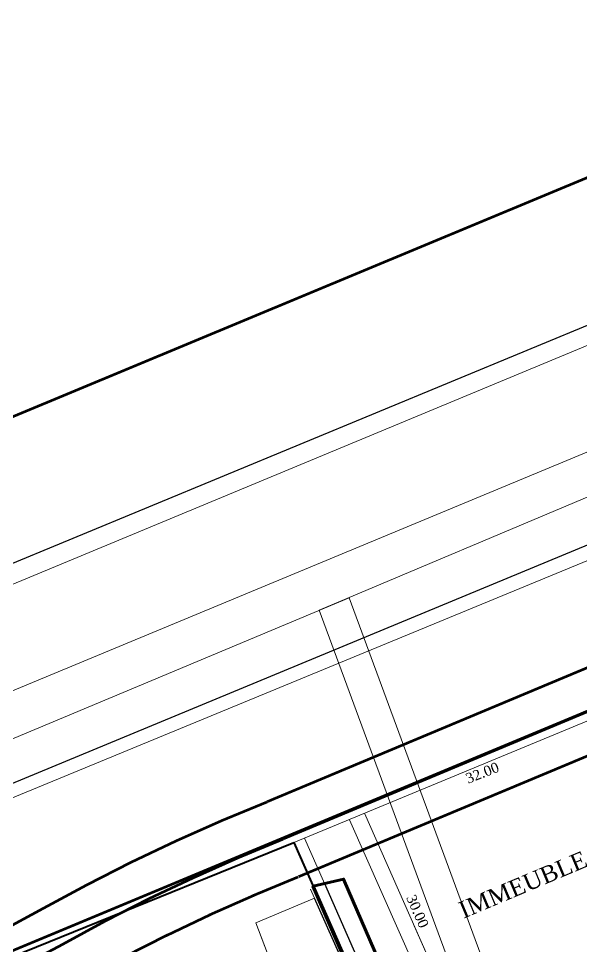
# Model space of a CAD drawing. Header units: metres. Extents: x 245225 to 248406, y 1633796 to 1637634.
# Drawn here: x 246208.5 to 246277.7, y 1637344.9 to 1637459.1 of the extents above; entities that cross this region are included whole.
import ezdxf

# ---------------------------------------------------------------- set-up
doc = ezdxf.new("R2010")
doc.units = ezdxf.units.M
doc.header["$MEASUREMENT"] = 0
for name, color, linetype in [('A_revoir_niveau_0', 7, 'Continuous'), ('limites_sections', 7, 'Continuous'), ('limites_tf', 7, 'Continuous')]:
    doc.layers.add(name, color=color, linetype=linetype)
for name, color, linetype, lineweight in [('Div_Cont', 2, 'Continuous', 0), ('Emprise', 1, 'Continuous', 30), ('LIMITES TITRES FONCIERS', 7, 'Continuous', 0), ('Tracé KMS3', 7, 'Continuous', 0), ('ZZZ', 5, 'Continuous', 53)]:
    doc.layers.add(name, color=color, linetype=linetype, lineweight=lineweight)
doc.layers.add('LIMITES_PARCELLES', color=7, linetype='Continuous', lineweight=0, true_color=0xffffff)
doc.styles.get("Standard").update_dxf_attribs({"font": 'txt.shx'})

msp = doc.modelspace()

# ---------------------------------------------------------------- linework, layer by layer
at = {"layer": 'A_revoir_niveau_0'}
for p, q in [((246189.291795, 1637384.453846), (246586.025199, 1637548.821663)), ((246189.291795, 1637357.393186), (246647.55904, 1637547.254655))]:
    msp.add_line(p, q, dxfattribs=at)
at = {"layer": 'A_revoir_niveau_0', "color": 2, "linetype": 'Continuous', "lineweight": 30}
msp.add_line((246244.733952, 1637352.356482), (246325.071354, 1637170.444148), dxfattribs=at)
at = {"layer": 'A_revoir_niveau_0', "color": 51, "true_color": 0xf8f6b0}
msp.add_line((246246.136239, 1637352.682589), (246326.360665, 1637171.026075), dxfattribs=at)
at = {"layer": 'A_revoir_niveau_0', "color": 7, "linetype": 'Continuous', "lineweight": 13}
msp.add_line((246321.23578, 1637179.122973), (246244.903402, 1637350.892151), dxfattribs=at)
at = {"layer": 'A_revoir_niveau_0', "color": 7, "linetype": 'Continuous', "lineweight": 30}
msp.add_line((246271.064978, 1637292.021687), (246244.903431, 1637350.892163), dxfattribs=at)
at = {"layer": 'A_revoir_niveau_0', "color": 7, "linetype": 'Continuous', "lineweight": 13, "flags": 128}
for points in [[(246280.422, 1637419.696), (246188.953, 1637381.672), (246140.842, 1637361.814), (246050.359, 1637324.045), (245956.724, 1637285.061), (245888.911, 1637257.199), (245818.867, 1637231.382), (245769.228, 1637213.065), (245701.559, 1637188.314), (245613.345, 1637155.349), (245512.804, 1637117.302)], [(245408.833261, 1637064.596399), (245617.302, 1637144.32), (245705.148, 1637176.756), (245773.663, 1637201.739), (245822.183, 1637219.59), (245892.562, 1637245.511), (245961.684, 1637274.3), (246054.236, 1637312.609), (246146.466, 1637350.878), (246192.693, 1637370.169), (246284.944, 1637408.447)], [(245521.985, 1637094.792), (245622.827, 1637133), (245708.221, 1637164.652), (245778.161, 1637190.411), (245825.955, 1637207.935), (245896.372, 1637233.878), (245966.622, 1637262.874), (246058.697, 1637301.212), (246152.638, 1637340.006), (246197.655, 1637359.097), (246289.647, 1637397.036)]]:
    msp.add_lwpolyline(points, dxfattribs=at)
at = {"layer": 'Div_Cont', "color": 7, "linetype": 'Continuous', "lineweight": 0, "flags": 128}
for points in [[(246250.211457, 1637314.947838), (246265.307583, 1637275.296158), (246276.411091, 1637279.982106), (246244.897639, 1637350.889715), (246237.687921, 1637347.842323), (246250.211457, 1637314.947838)], [(246250.211457, 1637314.947838), (246255.611078, 1637300.765125), (246265.346415, 1637304.873672), (246244.908458, 1637350.865368), (246244.897639, 1637350.889715), (246237.687921, 1637347.842323), (246247.36322, 1637322.429055)], [(246250.211457, 1637314.947838), (246250.211457, 1637314.947838), (246259.186446, 1637318.735499), (246244.908458, 1637350.865368), (246244.907082, 1637350.868465), (246244.897639, 1637350.889715), (246237.687921, 1637347.842323), (246247.36322, 1637322.429055)], [(246250.211457, 1637314.947838), (246260.61835, 1637287.612959), (246271.061075, 1637292.02004), (246244.897638, 1637350.889714), (246237.687921, 1637347.842323), (246247.36322, 1637322.429055)]]:
    msp.add_lwpolyline(points, dxfattribs=at)
at = {"layer": 'Emprise', "color": 6, "lineweight": 53, "flags": 128}
for points in [[(245362.141159, 1637080.356279), (245645.720598, 1637187.855917), (245764.440644, 1637231.789652), (245846.022215, 1637262.062927), (245926.871691, 1637293.673412), (245987.02794, 1637318.254066), (246628.867038, 1637585.467352)], [(246654.91678, 1637532.212975), (246503.560804, 1637468.452964), (246339.308489, 1637399.226337), (246174.772275, 1637330.677176), (246009.954973, 1637262.806665), (245959.032933, 1637241.979597), (245949.066174, 1637237.926563), (245901.731898, 1637219.095855), (245867.529774, 1637206.046117), (245837.947546, 1637195.052559), (245785.257592, 1637175.516616), (245666.840907, 1637131.695147), (245404.597902, 1637034.355467), (245407.132846, 1637027.526068), (245386.779172, 1637020.133266)]]:
    msp.add_lwpolyline(points, dxfattribs=at)
at = {"layer": 'LIMITES TITRES FONCIERS', "color": 5, "linetype": 'Continuous', "lineweight": 0, "flags": 128}
msp.add_lwpolyline([(246245.326273, 1637351.013483), (246242.359757, 1637357.73069), (246656.364004, 1637529.254365)], dxfattribs=at)
at = {"layer": 'LIMITES TITRES FONCIERS', "color": 5, "linetype": 'Continuous', "lineweight": 70, "flags": 128}
msp.add_lwpolyline([(246330.200193, 1637172.758509), (246323.331819, 1637180.370339), (246248.476742, 1637353.226883), (246244.733583, 1637352.356396), (246325.071218, 1637170.444508), (246330.200193, 1637172.758509)], close=True, dxfattribs=at)
at = {"layer": 'LIMITES TITRES FONCIERS', "color": 7, "linetype": 'Continuous', "lineweight": 0, "flags": 128}
msp.add_lwpolyline([(246244.903095, 1637350.892021), (246244.420395, 1637351.978225)], dxfattribs=at)
at = {"layer": 'limites_parcelles', "color": 7}
for p, q in [((246251.059937, 1637361.335381), (246263.24544, 1637333.743087)), ((246249.230406, 1637360.52741), (246262.628187, 1637330.190088)), ((246243.667163, 1637358.272533), (246322.554094, 1637179.644579)), ((246257.184046, 1637347.468229), (246263.24544, 1637333.743087))]:
    msp.add_line(p, q, dxfattribs=at)
at = {"layer": 'limites_parcelles', "color": 1, "linetype": 'Continuous', "lineweight": 40, "flags": 128}
msp.add_lwpolyline([(246242.36, 1637357.731), (246325.071, 1637170.444), (245511.13, 1636788.23), (245429.275, 1637028.013), (246242.360078, 1637357.730823)], close=True, dxfattribs=at)
at = {"layer": 'limites_parcelles', "color": 6, "linetype": 'Continuous', "lineweight": 53, "flags": 128}
msp.add_lwpolyline([(246330.200455, 1637172.758218), (246323.331819, 1637180.370339), (246248.476742, 1637353.226883), (246244.733572, 1637352.356393), (246325.071, 1637170.444), (246330.200455, 1637172.758218)], close=True, dxfattribs=at)
at = {"layer": 'limites_parcelles', "color": 1, "linetype": 'Continuous', "lineweight": 40, "flags": 128}
msp.add_lwpolyline([(246244.733572, 1637352.356393), (246325.071, 1637170.444), (246164.434895, 1637095.01179)], dxfattribs=at)
at = {"layer": 'limites_parcelles', "color": 6, "linetype": 'Continuous', "lineweight": 120, "flags": 128}
msp.add_lwpolyline([(246244.688824, 1637352.345987), (246250.341, 1637339.335), (246259.099, 1637319.662), (246268.961, 1637297.403), (246284.526, 1637261.754), (246324.624, 1637171.097)], dxfattribs=at)
at = {"layer": 'limites_sections', "lineweight": 13}
for p, q in [((246245.47586, 1637386.333724), (246644.145293, 1637554.233493)), ((246325.070975, 1637170.444198), (246245.47586, 1637386.333724))]:
    msp.add_line(p, q, dxfattribs=at)
at = {"layer": 'limites_sections', "lineweight": 13, "flags": 128}
msp.add_lwpolyline([(246030.023, 1636685.769), (245957.845, 1636823.563), (245896.711, 1636918.316), (245873.298, 1636959.841), (245897.722, 1636971.857), (245806.576, 1637211.153), (245953.867, 1637267.134), (246051.979, 1637305.254), (246249.188409, 1637387.839947), (246328.763496, 1637172.004743), (246354.383, 1637183.669), (246454.308, 1636960.02), (246454.308, 1636960.02), (246507.829, 1636952.358), (246491.152, 1636841.051), (246406.082, 1636907.201), (246329.51, 1636911.002), (246256.395, 1636887.255), (246213.901, 1636838.511), (246204.527, 1636787.268), (246222.025, 1636721.652), (246223.275, 1636626.665)], dxfattribs=at)
at = {"layer": 'limites_tf', "color": 7, "linetype": 'Continuous', "lineweight": 0, "flags": 128}
msp.add_lwpolyline([(246244.903095, 1637350.892021), (246244.420395, 1637351.978225)], dxfattribs=at)
at = {"layer": 'Tracé KMS3', "color": 3, "lineweight": 53}
for p, q in [((246653.065927, 1637535.996738, -8.86245), (246239.076784, 1637362.749382, -8.86245)), ((246657.467525, 1637526.9984, -8.86245), (246242.937209, 1637353.524572, -8.86245)), ((246233.491145, 1637360.439521, -8.86245), (246239.096219, 1637362.757467, -8.86245)), ((246227.888859, 1637357.949057, -8.86245), (246233.491145, 1637360.439521, -8.86245)), ((246222.353685, 1637355.312795, -8.86245), (246227.888859, 1637357.949057, -8.86245)), ((246235.462408, 1637355.844044, -8.86245), (246241.006996, 1637358.136977, -8.86245)), ((246216.889418, 1637352.532543, -8.86245), (246222.353685, 1637355.312795, -8.86245)), ((246229.979742, 1637353.406756, -8.86245), (246235.462408, 1637355.844044, -8.86245)), ((246224.562756, 1637350.826784, -8.86245), (246229.979742, 1637353.406756, -8.86245)), ((246237.373186, 1637351.223554, -8.86245), (246242.917774, 1637353.516487, -8.86245)), ((246211.557341, 1637349.641404, -8.86245), (246216.889418, 1637352.532543, -8.86245)), ((246219.215161, 1637348.105896, -8.86245), (246224.562756, 1637350.826784, -8.86245)), ((246232.010815, 1637348.837868, -8.86245), (246237.493481, 1637351.275156, -8.86245)), ((246206.282803, 1637346.781465, -8.86245), (246211.557341, 1637349.641404, -8.86245)), ((246226.712732, 1637346.312629, -8.86245), (246232.129719, 1637348.892601, -8.86245)), ((246213.940623, 1637345.245956, -8.86245), (246219.215161, 1637348.105896, -8.86245)), ((246221.482568, 1637343.649567, -8.86245), (246226.830162, 1637346.370455, -8.86245)), ((246208.666086, 1637342.386017, -8.86245), (246213.940623, 1637345.245956, -8.86245))]:
    msp.add_line(p, q, dxfattribs=at)
at = {"layer": 'Tracé KMS3', "color": 3, "lineweight": 53, "elevation": -8.86245, "flags": 128}
msp.add_lwpolyline([(246655.266726, 1637531.497569), (246241.006996, 1637358.136977)], dxfattribs=at)
at = {"layer": 'ZZZ', "flags": 128}
msp.add_lwpolyline([(246330.200455, 1637172.758218), (246323.331819, 1637180.370339), (246248.476742, 1637353.226883), (246244.733572, 1637352.356393), (246325.071, 1637170.444), (246330.200455, 1637172.758218)], close=True, dxfattribs=at)

# ---------------------------------------------------------------- texts
at = {"layer": 'limites_parcelles', "color": 7, "lineweight": 0, "attachment_point": 9}
for s, insert, char_height, rotation in [('\\fTimes New Roman|b0|i0|c00|p23;\\A1;32.00', (246267.761444, 1637366.484569), 1.248, 21.42002093), ('\\fTimes New Roman|b0|i0|c00|p23;\\A1;IMMEUBLE 1', (246280.850773, 1637355.73579), 2.08, 22.84074961), ('\\fTimes New Roman|b0|i0|c00|p23;\\A1;30.00', (246257.839541, 1637347.070379), 1.248, 293.7394337)]:
    msp.add_mtext(s, dxfattribs=dict(at, insert=insert, char_height=char_height, rotation=rotation))

doc.saveas('drawing.dxf')
